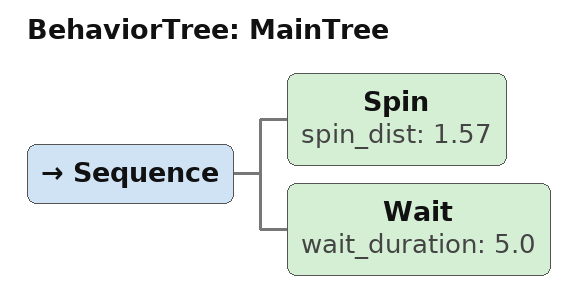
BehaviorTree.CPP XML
<?xml version="1.0" encoding="UTF-8"?>
<root BTCPP_format="4">
  <BehaviorTree ID="MainTree">
    <Sequence>
      <Spin spin_dist="1.57"/>
      <Wait wait_duration="5.0"/>
    </Sequence>
  </BehaviorTree>

</root>
